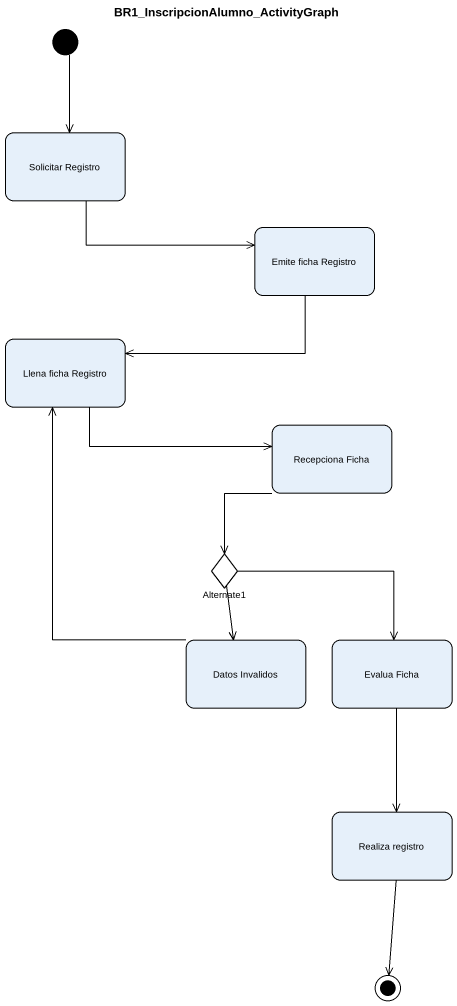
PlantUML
@startuml
title BR1_InscripcionAlumno_ActivityGraph
hide empty description
state "Solicitar Registro" as Solicitar_Registro
state "Emite ficha Registro" as Emite_ficha_Registro
state "Llena ficha Registro" as Llena_ficha_Registro
state "Recepciona Ficha" as Recepciona_Ficha
state Alternate1 <<choice>>
state "Datos Invalidos" as Datos_Invalidos
state "Evalua Ficha" as Evalua_Ficha
state "Realiza registro" as Realiza_registro
[*] --> Solicitar_Registro
Solicitar_Registro -right-> Emite_ficha_Registro
Emite_ficha_Registro -left-> Llena_ficha_Registro
Llena_ficha_Registro -right-> Recepciona_Ficha
Recepciona_Ficha --> Alternate1
Alternate1 --> Datos_Invalidos
Alternate1 --> Evalua_Ficha
Datos_Invalidos -up-> Llena_ficha_Registro
Evalua_Ficha --> Realiza_registro
Realiza_registro --> [*]
@enduml
